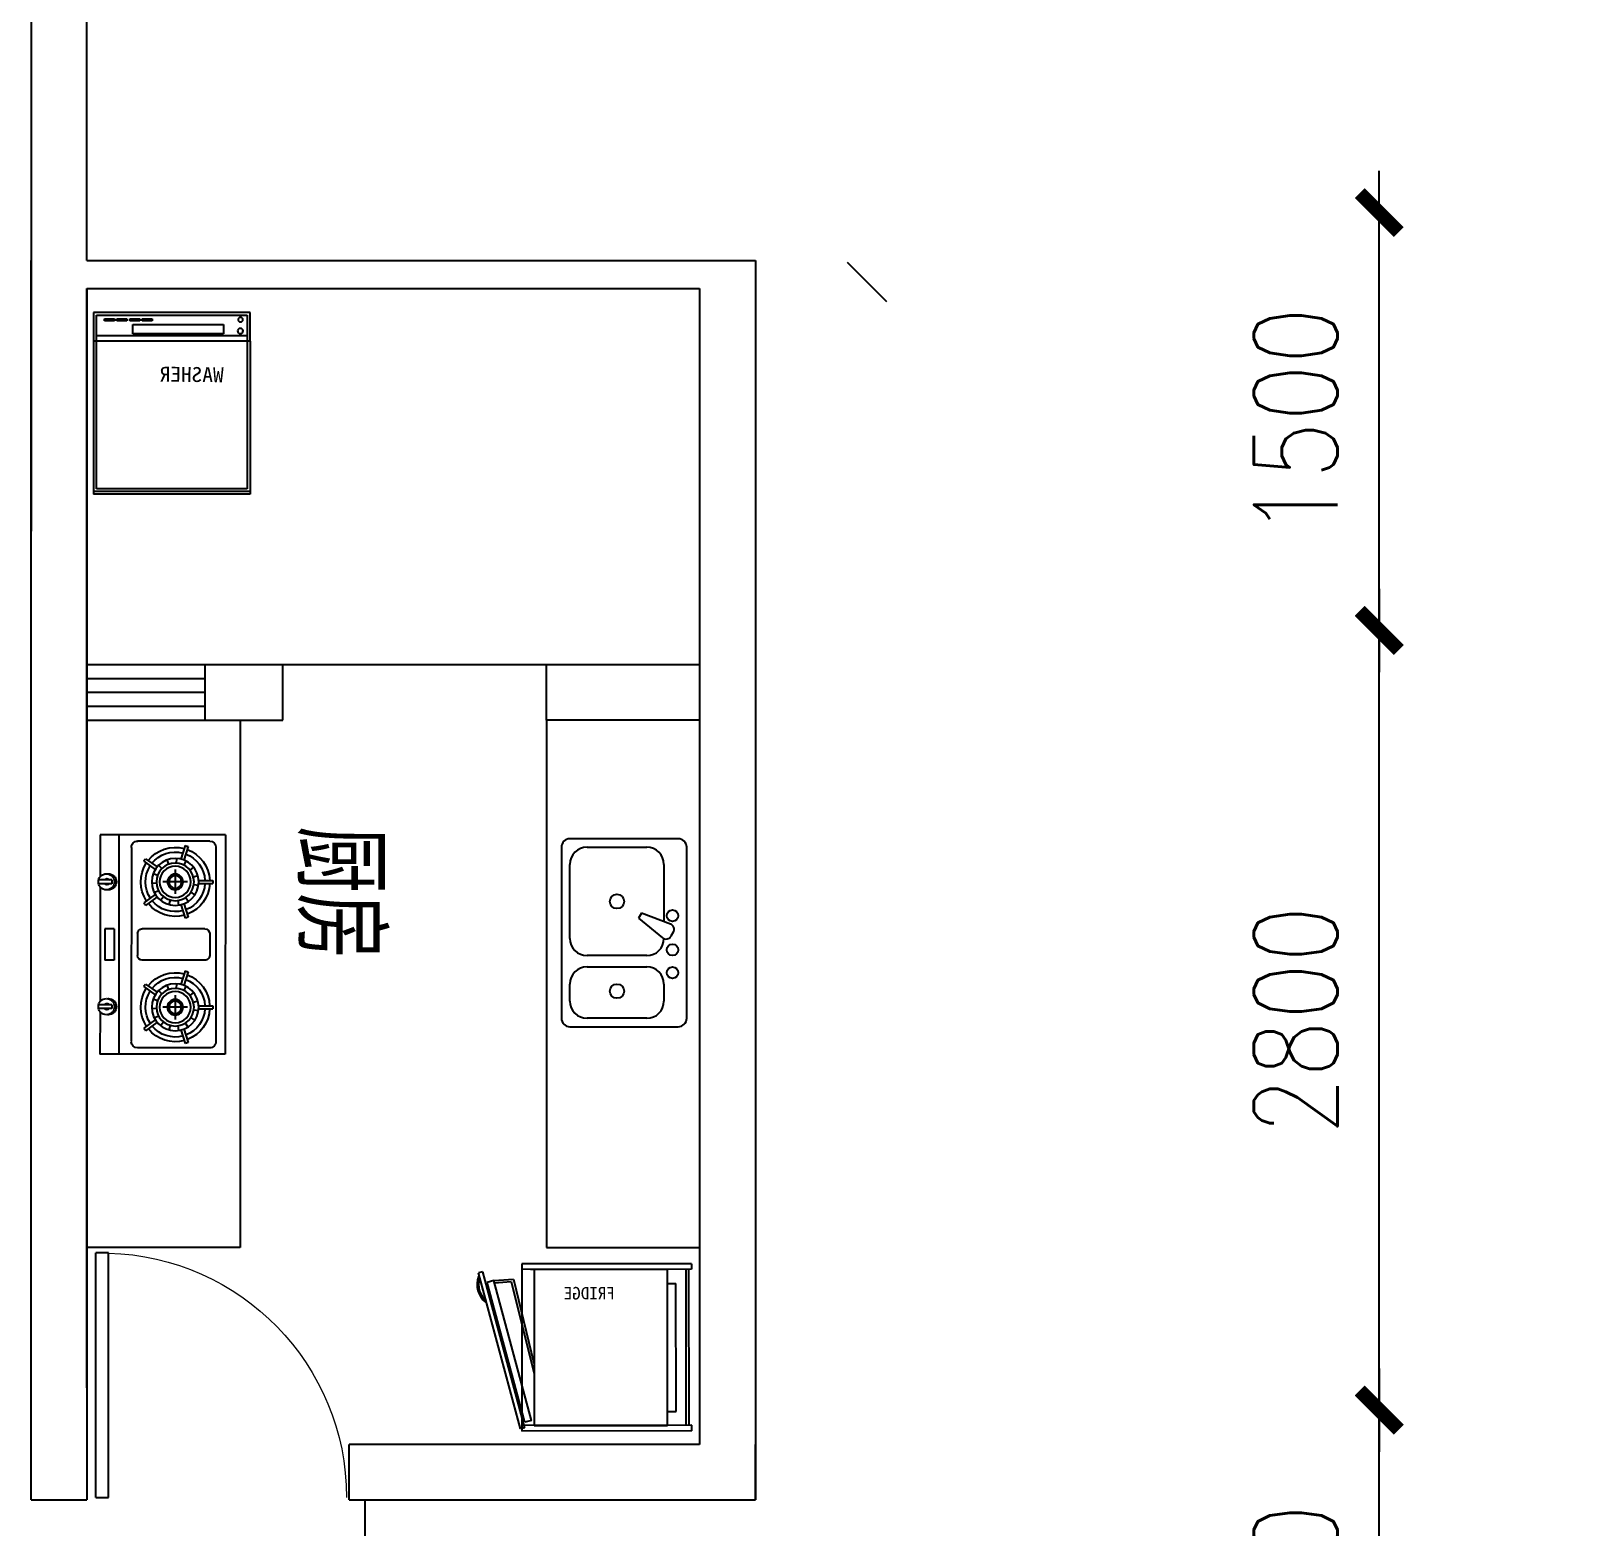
# Model space of a CAD drawing. Extents: x 4248144 to 4272708, y 358866 to 376096.
# Drawn here: x 4264792 to 4270395, y 363189 to 368559 of the extents above; entities that cross this region are included whole.
import ezdxf

# ---------------------------------------------------------------- set-up
doc = ezdxf.new("R2010")
doc.units = 0
doc.header["$LTSCALE"] = 1000
doc.header["$MEASUREMENT"] = 0
doc.header["$PDMODE"] = 32
doc.header["$PDSIZE"] = 0.3
for name, color, linetype in [('AXIS', 3, 'Continuous'), ('HANDRAIL', 3, 'Continuous'), ('LAYER1', 4, 'Continuous'), ('LAYER2', 92, 'Continuous'), ('LAYER3', 4, 'Continuous'), ('PUB_TITLE', 4, 'Continuous'), ('WALL', 2, 'Continuous'), ('WINDOW', 4, 'Continuous')]:
    doc.layers.add(name, color=color, linetype=linetype)
doc.styles.add('_HZTXT', font='txt.shx', dxfattribs={"width": 0.8, "bigfont": 'HZTXT.shx'})
doc.styles.add('DIM_FONT', font='SIMPLEX.shx', dxfattribs={"width": 0.8})
doc.styles.get("Standard").update_dxf_attribs({"font": 'simsun.ttc'})
doc.dimstyles.new('AXIS', dxfattribs={"dimtxt": 300, "dimasz": 1, "dimexe": 250, "dimexo": 300, "dimgap": 150, "dimtad": 1, "dimdec": 0, "dimzin": 0, "dimdsep": 46, "dimtxsty": 'DIM_FONT', "dimblk": '_DIMX', "dimcen": 0.09, "dimse1": 1, "dimse2": 1, "dimclrt": 7, "dimadec": 0, "dimazin": 0, "dimtfac": 1, "dimtdec": 0, "dimtix": 1, "dimtmove": 2, "dimatfit": 3, "dimldrblk": '_DIMX', "dimfxl": 1, "dimtolj": 1, "dimtzin": 0, "dimarcsym": 0})

# ---------------------------------------------------------------- blocks, each defined once
blk = doc.blocks.new('$DorLib2D$00000001')
for p, q in [((0.45, 0.975), (0.5, 0.975)), ((0.45, 0), (0.45, 0.975)), ((0.5, 0), (0.5, 0.975)), ((0.5, 0), (0.45, 0))]:
    blk.add_line(p, q)
at = {"lineweight": 13}
blk.add_arc((0.475, 0), 0.975, 91.46928, 180, dxfattribs=at)
blk = doc.blocks.new('A$C49072494')
at = {"layer": 'LAYER2'}
for p, q in [((8.2, 615), (568.3, 765.8)), ((572.2, 751.3), (12.1, 600.5)), ((31.5, 599.4), (533.6, 734.7)), ((540.1, 710.5), (533.6, 734.7)), ((555.1, 765.8), (546.1, 763.3)), ((572.2, 751.3), (568.3, 765.8)), ((38, 575.3), (540.1, 710.5)), ((532.7, 709), (536.5, 648.4)), ((540.7, 710.7), (546, 640.6)), ((536.5, 648.4), (205.1, 565.9)), ((546, 640.6), (244.3, 566.9)), ((600, 610.8), (0, 610)), ((0.8, 0), (0, 610)), ((12.1, 600.5), (8.2, 615)), ((579.6, 566.3), (19.6, 565.6)), ((19.6, 565.6), (20.2, 86.8)), ((20.8, 0), (20, 610)), ((38, 575.3), (31.5, 599.4)), ((580.2, 95), (579.6, 578.8)), ((580.2, 87.5), (579.6, 566.3)), ((580.8, 0.8), (580, 610.8)), ((600.8, 0.8), (600, 610.8)), ((20.2, 86.8), (580.2, 87.5)), ((70.2, 86.8), (70.3, 56.5)), ((70.3, 56.5), (530.3, 57.1)), ((530.2, 87.4), (530.3, 57.1)), ((0.8, 0), (20.8, 0)), ((20.8, 20), (580.8, 20.8)), ((20.8, 10), (580.8, 10.8)), ((600.8, 0.8), (580.8, 0.8))]:
    blk.add_line(p, q, dxfattribs=at)
for radius, start, end in [(83.4, 69.9498, 140.1985), (78.4, 75.5385, 134.6098)]:
    blk.add_arc((526.5, 687.4), radius, start, end, dxfattribs=at)
at = {"layer": 'LAYER2', "text_generation_flag": 2}
blk.add_text('FRIDGE', height=45, rotation=270.0741, dxfattribs=at).set_placement((472.7, 276.3))
blk = doc.blocks.new('A$C3FBF5938')
at = {"layer": 'LAYER3'}
for p, q in [((419.3, 675), (30.7, 675)), ((0, 644.3), (0, 30.7)), ((92, 644.3), (306.8, 644.3)), ((450, 30.7), (450, 644.3)), ((30.7, 317), (30.7, 583)), ((368.2, 583), (368.2, 377.5)), ((287.5, 407.7), (277.2, 390)), ((391.1, 368.9), (287.5, 407.7)), ((277.2, 390), (362.7, 319.7)), ((401.6, 339.5), (393.4, 325.2)), ((306.8, 255.7), (92, 255.7)), ((92, 214.8), (306.8, 214.8)), ((30.7, 92), (30.7, 153.4)), ((368.2, 153.4), (368.2, 92)), ((306.8, 30.7), (92, 30.7)), ((30.7, 0), (419.3, 0))]:
    blk.add_line(p, q, dxfattribs=at)
for centre, radius in [((199.4, 450), 25.6), ((398.9, 398.9), 20.5), ((398.9, 276.1), 20.5), ((398.9, 194.3), 20.5), ((199.4, 127.8), 25.6)]:
    blk.add_circle(centre, radius, dxfattribs=at)
for centre, radius, start, end in [((30.7, 644.3), 30.7, 90, 180), ((419.3, 644.3), 30.7, 0, 90), ((92, 583), 61.4, 90, 180), ((306.8, 583), 61.4, 0, 90), ((383.9, 349.8), 20.5, 330, 69.4623), ((92, 317), 61.4, 180, 270), ((306.8, 317), 61.4, 270, 0), ((375.7, 335.5), 20.5, 230.5377, 330), ((92, 153.4), 61.4, 90, 180), ((306.8, 153.4), 61.4, 0, 90), ((92, 92), 61.4, 180, 270), ((306.8, 92), 61.4, 270, 0), ((30.7, 30.7), 30.7, 180, 270), ((419.3, 30.7), 30.7, 270, 0)]:
    blk.add_arc(centre, radius, start, end, dxfattribs=at)
at = {"layer": 'LAYER3', "style": 'DIM_FONT', "oblique": -180, "text_generation_flag": 4, "width": 0.8, "flags": 9}
for tag in ['XSIZE', 'YSIZE']:
    blk.add_attdef(tag, (450, 337.5), '', height=0.5, rotation=180, dxfattribs=at)
blk = doc.blocks.new('A$C0668069B')
at = {"layer": 'LAYER3'}
for p, q in [((0, 652.8), (562, 652.8)), ((0, 550), (0, 652.8)), ((10.7, 643.6), (10.5, 550)), ((551.7, 643.6), (10.7, 643.6)), ((351.5, 629.8), (351.5, 622.4)), ((387.2, 629.8), (351.5, 629.8)), ((351.5, 622.4), (387.2, 622.4)), ((387.2, 622.4), (387.2, 629.8)), ((395.9, 629.8), (395.9, 622.4)), ((431.7, 629.8), (395.9, 629.8)), ((395.9, 622.4), (431.7, 622.4)), ((431.7, 622.4), (431.7, 629.8)), ((478, 629.8), (442.3, 629.8)), ((442.3, 629.8), (442.3, 622.4)), ((442.3, 622.4), (478, 622.4)), ((478, 622.4), (478, 629.8)), ((522.4, 629.8), (486.7, 629.8)), ((486.7, 629.8), (486.7, 622.4)), ((486.7, 622.4), (522.4, 622.4)), ((522.4, 622.4), (522.4, 629.8)), ((551.7, 20), (551.7, 643.6)), ((562, 652.8), (562, 0)), ((10.5, 569.1), (551.7, 569.1)), ((95.7, 609.6), (95.7, 575.6)), ((421, 609.6), (95.7, 609.6)), ((95.7, 575.6), (421, 575.6)), ((421, 575.6), (421, 609.6)), ((0, 550), (0, 0)), ((0, 550), (562.2, 550)), ((10.5, 550), (10.5, 20)), ((0, 10), (561.3, 10)), ((0, 0), (562, 0)), ((10.5, 20), (551.7, 20)), ((550.8, 10), (561.3, 10))]:
    blk.add_line(p, q, dxfattribs=at)
for centre, major_axis in [((34.4, 627.1), (8.66, 0)), ((35.2, 586.4), (9.68, 0))]:
    blk.add_ellipse(centre, major_axis=major_axis, ratio=0.952381, dxfattribs=at)
at = {"layer": 'PUB_TITLE', "oblique": -179.9382, "text_generation_flag": 6, "width": 1.049988}
blk.add_text('WASHER', height=53.55, rotation=180.6035, dxfattribs=at).set_placement((95.3, 402.3))
blk = doc.blocks.new('A$C2E926123')
at = {"layer": 'LAYER1', "color": 4}
for p, q in [((0, 450), (150.9, 450.1)), ((0.2, 0), (0, 450)), ((162, 407.7), (162, 455.3)), ((175.5, 407.7), (175.5, 455.2)), ((186.1, 450.1), (599.3, 450.2)), ((610.4, 407.8), (610.4, 455.5)), ((623.9, 407.8), (623.9, 455.4)), ((634.5, 450.2), (787.5, 450.3)), ((787.7, 0.3), (787.5, 450.3)), ((162, 407.7), (175.5, 407.7)), ((337.5, 432.6), (450, 432.7)), ((337.5, 398.9), (337.5, 432.6)), ((337.5, 398.9), (450, 398.9)), ((450, 398.9), (450, 432.7)), ((610.4, 407.8), (623.9, 407.8)), ((0, 382.5), (787.5, 382.8)), ((45, 337.5), (742.5, 337.8)), ((22.6, 56.3), (22.6, 315)), ((85.8, 286.6), (115.3, 245.3)), ((94.9, 293.2), (124.5, 251.8)), ((244.5, 292), (214.3, 251.1)), ((253.6, 285.3), (223.4, 244.5)), ((337.6, 73.3), (337.6, 298.3)), ((354.4, 315.1), (433.2, 315.2)), ((450.1, 73.3), (450.1, 298.3)), ((535.8, 286.8), (565.3, 245.4)), ((544.9, 293.3), (574.5, 252)), ((694.5, 292.2), (664.3, 251.3)), ((703.6, 285.5), (673.4, 244.6)), ((765.1, 56.5), (765.1, 315.3)), ((109.2, 239.7), (121.1, 227.8)), ((138.6, 258.8), (144.6, 243.1)), ((168.9, 135.5), (168.8, 224.6)), ((173.2, 264.3), (172.4, 247.5)), ((207.1, 255.3), (199.5, 240.2)), ((234.4, 233.2), (221.3, 222.6)), ((559.2, 239.9), (571.1, 227.9)), ((588.6, 259), (594.6, 243.2)), ((618.9, 135.7), (618.8, 224.8)), ((623.2, 264.5), (622.4, 247.6)), ((657.1, 255.4), (649.5, 240.4)), ((684.4, 233.4), (671.3, 222.7)), ((84.6, 175.6), (101.4, 176.5)), ((90.1, 210.3), (105.8, 204.2)), ((124.3, 180), (211.5, 180.1)), ((250.3, 201.9), (234, 197.6)), ((252.2, 166.9), (235.5, 169.5)), ((534.6, 175.8), (551.4, 176.7)), ((540.1, 210.4), (555.8, 204.4)), ((575.3, 180.2), (662.4, 180.3)), ((700.3, 202.1), (684, 197.7)), ((702.2, 167.1), (685.5, 169.7)), ((38.4, 144.7), (86.9, 160)), ((41.8, 134), (90.3, 149.3)), ((93.7, 141.7), (108.7, 149.4)), ((115.8, 114.5), (126.4, 127.6)), ((147, 98.6), (151.4, 114.9)), ((182.1, 96.7), (179.4, 113.4)), ((214.8, 109.3), (205.6, 123.5)), ((239.6, 134.1), (225.5, 143.3)), ((295.1, 132), (246.9, 148.1)), ((298.7, 142.7), (250.5, 158.8)), ((488.4, 144.9), (536.9, 160.2)), ((491.8, 134.1), (540.3, 149.5)), ((543.7, 141.9), (558.7, 149.6)), ((565.8, 114.6), (576.4, 127.8)), ((597, 98.7), (601.4, 115)), ((632.1, 96.9), (629.4, 113.6)), ((664.8, 109.5), (655.6, 123.6)), ((689.6, 134.3), (675.5, 143.5)), ((745.1, 132.2), (696.9, 148.3)), ((748.7, 142.9), (700.5, 158.9)), ((163.3, 95.9), (163.3, 45.2)), ((174.5, 95.9), (174.5, 45.2)), ((354.5, 56.4), (433.3, 56.4)), ((613.3, 96), (613.3, 45.4)), ((624.5, 96.1), (624.5, 45.4)), ((0.2, 0), (787.7, 0.3)), ((45.2, 33.8), (742.7, 34))]:
    blk.add_line(p, q, dxfattribs=at)
for centre, radius in [((168.9, 180.1), 84.4), ((168.9, 180.1), 67.5), ((168.9, 180.1), 56.2), ((618.9, 180.2), 84.4), ((618.9, 180.2), 67.5), ((618.9, 180.2), 56.2), ((168.9, 180.1), 28.1), ((168.9, 180.1), 22.5), ((618.9, 180.2), 28.1), ((618.9, 180.2), 22.5)]:
    blk.add_circle(centre, radius, dxfattribs=at)
for centre, radius, start, end in [((168.5, 427.2), 28.9, 112.5218, 135.0218), ((168.5, 427.2), 28.9, 90.0218, 112.5218), ((168.5, 427.2), 28.9, 67.5218, 90.0218), ((168.5, 427.2), 28.9, 45.0218, 67.5218), ((616.9, 427.3), 28.9, 112.5218, 135.0218), ((616.9, 427.3), 28.9, 90.0218, 112.5218), ((616.9, 427.3), 28.9, 67.5218, 90.0218), ((616.9, 427.3), 28.9, 45.0218, 67.5218), ((168.5, 427.2), 28.9, 157.5218, 180.0218), ((168.5, 427.2), 28.9, 180.0218, 202.5218), ((168.5, 420.1), 28.9, 172.9795, 180.0218), ((168.5, 420.1), 28.9, 180.0218, 202.5218), ((168.5, 427.2), 28.9, 135.0218, 157.5218), ((168.5, 427.2), 28.9, 202.5218, 225.0218), ((168.5, 420.1), 28.9, 202.5218, 225.0218), ((168.5, 427.2), 28.9, 225.0218, 247.5218), ((168.5, 420.1), 28.9, 225.0218, 247.5218), ((168.3, 425.2), 11, 124.9366, 235.107), ((168.5, 427.2), 28.9, 247.5218, 270.0218), ((168.5, 420.1), 28.9, 247.5218, 270.0218), ((168.5, 427.2), 28.9, 270.0218, 292.5218), ((168.5, 420.1), 28.9, 270.0218, 292.5218), ((168.3, 425.2), 11, 311.2447, 48.7988), ((168.5, 427.2), 28.9, 292.5218, 315.0218), ((168.5, 420.1), 28.9, 292.5218, 315.0218), ((168.5, 427.2), 28.9, 22.5218, 45.0218), ((168.5, 427.2), 28.9, 315.0218, 337.5218), ((168.5, 420.1), 28.9, 315.0218, 337.5218), ((168.5, 427.2), 28.9, 0.0218, 22.5218), ((168.5, 427.2), 28.9, 337.5218, 0.0218), ((168.5, 420.1), 28.9, 337.5218, 0.0218), ((168.5, 420.1), 28.9, 0.0218, 7.0641), ((616.9, 427.3), 28.9, 157.5218, 180.0218), ((616.9, 427.3), 28.9, 180.0218, 202.5218), ((616.9, 420.3), 28.9, 172.9795, 180.0218), ((616.9, 420.3), 28.9, 180.0218, 202.5218), ((616.9, 427.3), 28.9, 135.0218, 157.5218), ((616.9, 427.3), 28.9, 202.5218, 225.0218), ((616.9, 420.3), 28.9, 202.5218, 225.0218), ((616.9, 427.3), 28.9, 225.0218, 247.5218), ((616.9, 420.3), 28.9, 225.0218, 247.5218), ((616.7, 425.3), 11, 124.9366, 235.107), ((616.9, 427.3), 28.9, 247.5218, 270.0218), ((616.9, 420.3), 28.9, 247.5218, 270.0218), ((616.9, 427.3), 28.9, 270.0218, 292.5218), ((616.9, 420.3), 28.9, 270.0218, 292.5218), ((616.7, 425.3), 11, 311.2447, 48.7988), ((616.9, 427.3), 28.9, 292.5218, 315.0218), ((616.9, 420.3), 28.9, 292.5218, 315.0218), ((616.9, 427.3), 28.9, 22.5218, 45.0218), ((616.9, 427.3), 28.9, 315.0218, 337.5218), ((616.9, 420.3), 28.9, 315.0218, 337.5218), ((616.9, 427.3), 28.9, 0.0218, 22.5218), ((616.9, 427.3), 28.9, 337.5218, 0.0218), ((616.9, 420.3), 28.9, 337.5218, 0.0218), ((616.9, 420.3), 28.9, 0.0218, 7.0641), ((45.1, 315), 22.5, 90.0218, 180.0218), ((742.6, 315.3), 22.5, 0.0218, 90.0218), ((168.9, 180.1), 135, 123.1765, 127.9526), ((168.9, 180.1), 123.8, 56.1698, 122.9593), ((168.9, 180.1), 106.9, 56.5815, 122.5476), ((168.9, 180.1), 135, 51.1765, 55.9526), ((354.4, 298.3), 16.9, 90.0218, 180.0218), ((433.2, 298.3), 16.9, 0.0218, 90.0218), ((618.9, 180.2), 135, 123.1765, 127.9526), ((618.9, 180.2), 123.8, 56.1698, 122.9593), ((618.9, 180.2), 106.9, 56.5815, 122.5476), ((618.9, 180.2), 135, 51.1765, 55.9526), ((168.9, 180.1), 123.8, 128.1698, 194.9593), ((168.9, 180.1), 106.9, 128.5815, 194.5476), ((168.9, 180.1), 106.9, 344.5815, 50.5476), ((168.9, 180.1), 123.8, 344.1698, 50.9593), ((618.9, 180.2), 123.8, 128.1698, 194.9593), ((618.9, 180.2), 106.9, 128.5815, 194.5476), ((618.9, 180.2), 106.9, 344.5815, 50.5476), ((618.9, 180.2), 123.8, 344.1698, 50.9593), ((168.9, 180.1), 135, 195.1765, 199.9526), ((168.9, 180.1), 123.8, 200.1698, 267.4165), ((168.9, 180.1), 106.9, 200.5815, 267.0048), ((168.9, 180.1), 106.9, 273.0387, 338.5476), ((168.9, 180.1), 123.8, 272.627, 338.9593), ((168.9, 180.1), 135, 339.1765, 343.9526), ((618.9, 180.2), 135, 195.1765, 199.9526), ((618.9, 180.2), 123.8, 200.1698, 267.4165), ((618.9, 180.2), 106.9, 200.5815, 267.0048), ((618.9, 180.2), 106.9, 273.0387, 338.5476), ((618.9, 180.2), 123.8, 272.627, 338.9593), ((618.9, 180.2), 135, 339.1765, 343.9526), ((45.1, 56.3), 22.5, 180.0218, 270.0218), ((354.5, 73.3), 16.9, 180.0218, 270.0218), ((433.3, 73.3), 16.9, 270.0218, 0.0218), ((742.6, 56.5), 22.5, 270.0218, 0.0218), ((168.9, 180.1), 135, 267.6338, 272.4098), ((618.9, 180.2), 135, 267.6338, 272.4098)]:
    blk.add_arc(centre, radius, start, end, dxfattribs=at)
blk = doc.blocks.new('_DIMX')
blk.add_line((-150, 0), (150, 0))
at = {"const_width": 50}
blk.add_lwpolyline([(-70, -70), (70, 70)], dxfattribs=at)
blk = doc.blocks.new('*D37')
at = {"layer": 'AXIS', "color": 0, "lineweight": -2}
blk.add_line((4269632, 362110), (4269632, 363608), dxfattribs=at)
at = {"layer": 'Defpoints', "color": 0}
for p in [(4269632, 363609), (4270395.2, 363609), (4270395.2, 362109)]:
    blk.add_point(p, dxfattribs=at)
at = {"layer": 'AXIS', "color": 0, "lineweight": -2}
for p, rotation in [((4269632, 363609), 90), ((4269632, 362109), 270)]:
    blk.add_blockref('_DIMX', p, dxfattribs=dict(at, rotation=rotation))
at = {"layer": 'AXIS', "color": 7, "insert": (4269332, 362859), "char_height": 300, "attachment_point": 5, "rotation": 90, "style": 'DIM_FONT'}
blk.add_mtext('\\A1;1500', dxfattribs=at)
blk = doc.blocks.new('*D38')
at = {"layer": 'AXIS', "color": 0, "lineweight": -2}
blk.add_line((4269632, 363609), (4269632, 366407), dxfattribs=at)
at = {"layer": 'Defpoints', "color": 0}
for p in [(4269632, 366408), (4270395.2, 366408), (4270395.2, 363608)]:
    blk.add_point(p, dxfattribs=at)
at = {"layer": 'AXIS', "color": 0, "lineweight": -2}
for p, rotation in [((4269632, 366408), 90), ((4269632, 363608), 270)]:
    blk.add_blockref('_DIMX', p, dxfattribs=dict(at, rotation=rotation))
at = {"layer": 'AXIS', "color": 7, "insert": (4269332, 365008), "char_height": 300, "attachment_point": 5, "rotation": 90, "style": 'DIM_FONT'}
blk.add_mtext('\\A1;2800', dxfattribs=at)
blk = doc.blocks.new('*D39')
at = {"layer": 'AXIS', "color": 0, "lineweight": -2}
blk.add_line((4269632, 366408), (4269632, 367906), dxfattribs=at)
at = {"layer": 'Defpoints', "color": 0}
for p in [(4269632, 367907), (4270395.2, 367907), (4270395.2, 366407)]:
    blk.add_point(p, dxfattribs=at)
at = {"layer": 'AXIS', "color": 0, "lineweight": -2}
for p, rotation in [((4269632, 367907), 90), ((4269632, 366407), 270)]:
    blk.add_blockref('_DIMX', p, dxfattribs=dict(at, rotation=rotation))
at = {"layer": 'AXIS', "color": 7, "insert": (4269332, 367157), "char_height": 300, "attachment_point": 5, "rotation": 90, "style": 'DIM_FONT'}
blk.add_mtext('\\A1;1500', dxfattribs=at)

msp = doc.modelspace()

# ---------------------------------------------------------------- linework, layer by layer
at = {"layer": 'AXIS', "color": 252}
for p, q in [((4264992, 367735.2), (4264992, 369786.1)), ((4264992, 363687.7), (4264992, 367635.2))]:
    msp.add_line(p, q, dxfattribs=at)
at = {"layer": 'HANDRAIL', "color": 252}
for p, q in [((4264792, 363286.1), (4264792, 367735.2)), ((4264992, 367635.2), (4264992, 363286.1)), ((4265695.4, 366285.2), (4267191.1, 366285.2)), ((4266642, 366085.2), (4266642, 366285.2)), ((4267192, 366085.2), (4266642, 366085.2))]:
    msp.add_line(p, q, dxfattribs=at)
at = {"layer": 'LAYER1', "color": 252}
msp.add_line((4265695.4, 366085.2), (4265695.4, 366285.2), dxfattribs=at)
at = {"layer": 'WALL', "color": 252}
for p, q in [((4264792, 369736.1), (4264792, 366763.8)), ((4264992, 367735.2), (4267392, 367735.2)), ((4267392, 367735.2), (4267392, 363286.1)), ((4264992, 367635.2), (4267192, 367635.2)), ((4267192, 367635.2), (4267192, 364192.5)), ((4264992, 366285.2), (4265695.4, 366285.2)), ((4264992, 366085.2), (4265361.1, 366085.2)), ((4264992, 366085.2), (4265695.4, 366085.2)), ((4266642, 366085.2), (4266642, 364192.5)), ((4266742, 363485.2), (4265933.7, 363485.2))]:
    msp.add_line(p, q, dxfattribs=at)
at = {"layer": 'WINDOW', "color": 252}
for p, q in [((4264792, 368480.7), (4264792, 368480.7)), ((4264792.1, 368480.6), (4264792.1, 368480.6)), ((4264792.2, 368480.7), (4264792.2, 368480.7)), ((4264792.2, 368480.7), (4264792.2, 368480.7)), ((4264792.2, 368480.6), (4264792.2, 368480.6)), ((4264792.2, 368480.6), (4264792.2, 368480.6)), ((4264792.3, 368480.7), (4264792.3, 368480.7)), ((4267863.7, 367587.4), (4267722.3, 367728.8)), ((4264992, 366285.2), (4265416.8, 366285.2)), ((4265416.8, 366085.2), (4265416.8, 366285.2)), ((4264992, 366235.2), (4265416.8, 366235.2)), ((4264992, 366185.2), (4265416.8, 366185.2)), ((4264992, 366135.2), (4265416.8, 366135.2)), ((4265542, 366085.2), (4265542, 364192.5)), ((4267192, 364829.6), (4267192, 363485.2)), ((4267392, 364829.6), (4267392, 363286.1)), ((4265542, 364192.5), (4264992, 364192.5)), ((4266642, 364192.5), (4267192, 364192.5)), ((4265933.7, 363286.1), (4265933.7, 363485.2)), ((4266742, 363485.7), (4266742, 363485.7)), ((4267192, 363485.2), (4266742, 363485.2)), ((4267392, 363485.2), (4267392, 363286.1)), ((4267392, 363286.1), (4267392, 363485.2)), ((4264792, 363286.1), (4264992, 363286.1)), ((4265933.7, 363286.1), (4267392, 363286.1)), ((4265991, 362296.3), (4265991, 363286.1)), ((4267192, 363286.1), (4267392, 363286.1))]:
    msp.add_line(p, q, dxfattribs=at)

# ---------------------------------------------------------------- block references
at = {"layer": 'LAYER1', "color": 252, "xscale": -1}
msp.add_blockref('A$C0668069B', (4265578, 366896), dxfattribs=at)
at = {"layer": 'LAYER1', "color": 252, "xscale": -1, "rotation": 90}
msp.add_blockref('A$C2E926123', (4265489.2, 365673.4), dxfattribs=at)
at = {"layer": 'LAYER1', "color": 252}
msp.add_blockref('A$C3FBF5938', (4266695.7, 364984.3), dxfattribs=at)
at = {"layer": 'LAYER1', "color": 252, "rotation": 90}
msp.add_blockref('A$C49072494', (4267163.9, 363532.8), dxfattribs=at)
at = {"layer": 'WINDOW', "color": 252, "xscale": 900, "yscale": -900, "zscale": 900, "rotation": 180}
msp.add_blockref('$DorLib2D$00000001', (4265474, 363294.7), dxfattribs=at)

# ---------------------------------------------------------------- texts
at = {"layer": 'LAYER1', "color": 252, "style": '_HZTXT', "width": 0.8}
msp.add_text('厨房', height=300, rotation=270, dxfattribs=at).set_placement((4265747.9, 365704.4))

# ---------------------------------------------------------------- dimensions: what is measured, and where the dimension line sits
at = {"layer": 'AXIS'}
for base, p1, p2, picture, middle in [((4269632, 367907), (4270395.2, 366407), (4270395.2, 367907), '*D39', (4269332, 367157)), ((4269632, 366408), (4270395.2, 363608), (4270395.2, 366408), '*D38', (4269332, 365008)), ((4269632, 363609), (4270395.2, 362109), (4270395.2, 363609), '*D37', (4269332, 362859))]:
    dim = msp.add_linear_dim(base=base, p1=p1, p2=p2, angle=270, dimstyle='AXIS', dxfattribs=at)
    dim.commit()
    dim.dimension.update_dxf_attribs({"geometry": picture, "text_midpoint": middle})

doc.saveas('drawing.dxf')
